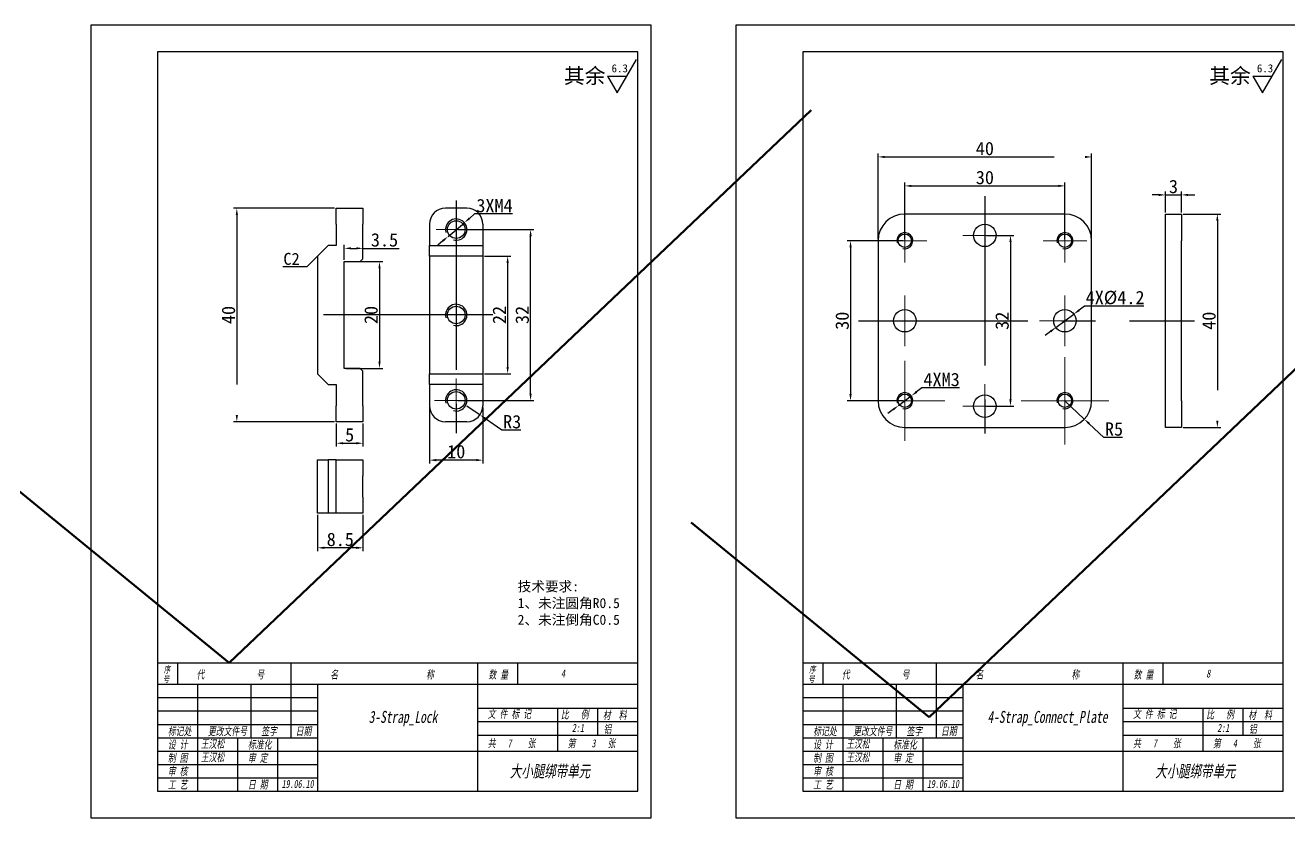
# Model space of a CAD drawing. Header units: millimetres. Extents: x 8840 to 20870, y -7456 to 1741.
# Drawn here: x 11450.4 to 11687.3, y -7023.7 to -6875.2 of the extents above; entities that cross this region are included whole.
import ezdxf

# ---------------------------------------------------------------- set-up
doc = ezdxf.new("R2010")
doc.units = ezdxf.units.MM
doc.linetypes.add('CENTER', pattern=[50.8, 31.75, -6.35, 6.35, -6.35])
doc.layers.get('0').update_dxf_attribs({"lineweight": 25})
for name, color, linetype in [('中心线', 5, 'CENTER'), ('临时线', 6, 'Continuous'), ('尺寸', 4, 'Continuous'), ('尺寸标注', 4, 'Continuous'), ('文字', 7, 'Continuous'), ('细实线', 2, 'Continuous')]:
    doc.layers.add(name, color=color, linetype=linetype)
doc.layers.add('粗实线', color=7, linetype='Continuous', lineweight=25)
doc.styles.get("Standard").update_dxf_attribs({"font": ''})
doc.styles.add('样式 2', font='', dxfattribs={"width": 0.7, "oblique": 10})
doc.styles.get('Standard').set_extended_font_data('SimSun')
doc.styles.get('样式 2').set_extended_font_data('SimSun')
doc.dimstyles.new('ISO-25 2.1', dxfattribs={"dimscale": 0.5, "dimtxt": 5, "dimasz": 2.5, "dimexe": 1.25, "dimexo": 0.625, "dimtad": 1, "dimtoh": 1, "dimdec": 1, "dimdsep": 46, "dimtxsty": 'Standard', "dimcen": 2.5, "dimclrt": 7, "dimadec": 0, "dimazin": 0, "dimtfac": 1, "dimtdec": 1, "dimtmove": 0, "dimatfit": 3, "dimfxl": 1, "dimarcsym": 0})

# ---------------------------------------------------------------- blocks, each defined once
blk = doc.blocks.new('ra')
at = {"layer": '细实线'}
for p, q in [((0, 0), (6, 10.39)), ((-3, 5.2), (0, 0)), ((-3, 5.2), (3, 5.2))]:
    blk.add_line(p, q, dxfattribs=at)
at = {"layer": '文字'}
blk.add_attdef('RA', (-1.78, 6.39), '', height=2.5, dxfattribs=at)
blk = doc.blocks.new('SW_CENTERMARKSYMBOL_0')
at = {"color": 0, "linetype": 'Continuous', "lineweight": 0}
for p, q in [((0, 5), (0, 7.5)), ((0, 0), (0, 5)), ((-5, 0), (-7.5, 0)), ((0, 0), (-5, 0)), ((0, 0), (0, -5)), ((0, 0), (5, 0)), ((5, 0), (7.5, 0)), ((0, -5), (0, -7.5))]:
    blk.add_line(p, q, dxfattribs=at)
blk = doc.blocks.new('SW_CENTERMARKSYMBOL_1')
at = {"color": 0, "linetype": 'Continuous', "lineweight": 0}
for p, q in [((0, 5), (0, 8.2)), ((0, 0), (0, 5)), ((-5, 0), (-8.2, 0)), ((0, 0), (-5, 0)), ((0, 0), (0, -5)), ((0, 0), (5, 0)), ((5, 0), (8.2, 0)), ((0, -5), (0, -8.2))]:
    blk.add_line(p, q, dxfattribs=at)
blk = doc.blocks.new('SW_CENTERMARKSYMBOL_2')
at = {"color": 0, "linetype": 'Continuous', "lineweight": 0}
for p, q in [((0, 2.5), (0, 4.1)), ((0, 0), (0, 2.5)), ((-2.5, 0), (-4.1, 0)), ((0, 0), (-2.5, 0)), ((0, 0), (0, -2.5)), ((0, 0), (2.5, 0)), ((2.5, 0), (4.1, 0)), ((0, -2.5), (0, -4.1))]:
    blk.add_line(p, q, dxfattribs=at)
blk = doc.blocks.new('*D1098')
at = {"layer": 'Defpoints', "color": 0, "linetype": 'CENTER'}
for p in [(11508.69, -6909.51), (11490.05, -6949.51), (11508.69, -6949.51)]:
    blk.add_point(p, dxfattribs=at)
at = {"layer": '尺寸标注', "color": 0, "linetype": 'CENTER', "lineweight": -2}
for p, q in [((11508.38, -6909.51), (11489.42, -6909.51)), ((11490.05, -6910.76), (11490.05, -6948.26)), ((11508.38, -6949.51), (11489.42, -6949.51))]:
    blk.add_line(p, q, dxfattribs=at)
at = {"layer": '尺寸标注', "color": 0, "linetype": 'CENTER'}
for points in [[(11489.84, -6910.76), (11490.26, -6910.76), (11490.05, -6909.51)], [(11489.84, -6948.26), (11490.26, -6948.26), (11490.05, -6949.51)]]:
    blk.add_solid(points, dxfattribs=at)
at = {"layer": '尺寸标注', "color": 7, "linetype": 'CENTER', "insert": (11488.49, -6929.51), "char_height": 2.5, "attachment_point": 5, "rotation": 90}
blk.add_mtext('40', dxfattribs=at)
blk = doc.blocks.new('*D1099')
at = {"layer": 'Defpoints', "color": 0, "linetype": 'CENTER'}
for p in [(11508.69, -6949.51), (11513.69, -6949.51), (11513.69, -6953.54)]:
    blk.add_point(p, dxfattribs=at)
at = {"layer": '尺寸标注', "color": 0, "linetype": 'CENTER', "lineweight": -2}
for p, q in [((11508.69, -6949.82), (11508.69, -6954.17)), ((11513.69, -6949.82), (11513.69, -6954.17)), ((11509.94, -6953.54), (11512.44, -6953.54))]:
    blk.add_line(p, q, dxfattribs=at)
at = {"layer": '尺寸标注', "color": 0, "linetype": 'CENTER'}
for points in [[(11509.94, -6953.33), (11509.94, -6953.75), (11508.69, -6953.54)], [(11512.44, -6953.33), (11512.44, -6953.75), (11513.69, -6953.54)]]:
    blk.add_solid(points, dxfattribs=at)
at = {"layer": '尺寸标注', "color": 7, "linetype": 'CENTER', "insert": (11511.19, -6951.98), "char_height": 2.5, "attachment_point": 5}
blk.add_mtext('5', dxfattribs=at)
blk = doc.blocks.new('*D1100')
at = {"layer": 'Defpoints', "color": 0, "linetype": 'CENTER'}
for p in [(11505.19, -6966.63), (11513.69, -6966.63), (11505.19, -6973.14)]:
    blk.add_point(p, dxfattribs=at)
at = {"layer": '尺寸标注', "color": 0, "linetype": 'CENTER', "lineweight": -2}
for p, q in [((11505.19, -6966.94), (11505.19, -6973.77)), ((11513.69, -6966.94), (11513.69, -6973.77)), ((11512.44, -6973.14), (11506.44, -6973.14))]:
    blk.add_line(p, q, dxfattribs=at)
at = {"layer": '尺寸标注', "color": 0, "linetype": 'CENTER'}
for points in [[(11506.44, -6972.93), (11506.44, -6973.35), (11505.19, -6973.14)], [(11512.44, -6972.93), (11512.44, -6973.35), (11513.69, -6973.14)]]:
    blk.add_solid(points, dxfattribs=at)
at = {"layer": '尺寸标注', "color": 7, "linetype": 'CENTER', "insert": (11509.44, -6971.58), "char_height": 2.5, "attachment_point": 5}
blk.add_mtext('8.5', dxfattribs=at)
blk = doc.blocks.new('*D1101')
at = {"layer": 'Defpoints', "color": 0, "linetype": 'CENTER'}
for p in [(11526.16, -6946.51), (11536.16, -6946.51), (11526.16, -6956.71)]:
    blk.add_point(p, dxfattribs=at)
at = {"layer": '尺寸标注', "color": 0, "linetype": 'CENTER', "lineweight": -2}
for p, q in [((11526.16, -6946.82), (11526.16, -6957.33)), ((11536.16, -6946.82), (11536.16, -6957.33)), ((11534.91, -6956.71), (11527.41, -6956.71))]:
    blk.add_line(p, q, dxfattribs=at)
at = {"layer": '尺寸标注', "color": 0, "linetype": 'CENTER'}
for points in [[(11527.41, -6956.5), (11527.41, -6956.92), (11526.16, -6956.71)], [(11534.91, -6956.5), (11534.91, -6956.92), (11536.16, -6956.71)]]:
    blk.add_solid(points, dxfattribs=at)
at = {"layer": '尺寸标注', "color": 7, "linetype": 'CENTER', "insert": (11531.16, -6955.14), "char_height": 2.5, "attachment_point": 5}
blk.add_mtext('10', dxfattribs=at)
blk = doc.blocks.new('*D1102')
at = {"layer": 'Defpoints', "color": 0, "linetype": 'CENTER'}
for p in [(11531.16, -6913.51), (11545.09, -6913.51), (11531.16, -6945.51)]:
    blk.add_point(p, dxfattribs=at)
at = {"layer": '尺寸标注', "color": 0, "linetype": 'CENTER', "lineweight": -2}
for p, q in [((11531.47, -6913.51), (11545.72, -6913.51)), ((11545.09, -6944.26), (11545.09, -6914.76)), ((11531.47, -6945.51), (11545.72, -6945.51))]:
    blk.add_line(p, q, dxfattribs=at)
at = {"layer": '尺寸标注', "color": 0, "linetype": 'CENTER'}
for points in [[(11544.88, -6914.76), (11545.3, -6914.76), (11545.09, -6913.51)], [(11544.88, -6944.26), (11545.3, -6944.26), (11545.09, -6945.51)]]:
    blk.add_solid(points, dxfattribs=at)
at = {"layer": '尺寸标注', "color": 7, "linetype": 'CENTER', "insert": (11543.53, -6929.51), "char_height": 2.5, "attachment_point": 5, "rotation": 90}
blk.add_mtext('32', dxfattribs=at)
blk = doc.blocks.new('*D1103')
at = {"layer": 'Defpoints', "color": 0, "linetype": 'CENTER'}
for p in [(11533.16, -6946.51), (11535.62, -6948.23)]:
    blk.add_point(p, dxfattribs=at)
at = {"layer": '尺寸标注', "color": 0, "linetype": 'CENTER', "lineweight": -2}
for p, q in [((11533.16, -6946.51), (11535.62, -6948.23)), ((11539.71, -6951.09), (11536.64, -6948.94)), ((11543.25, -6951.09), (11539.71, -6951.09))]:
    blk.add_line(p, q, dxfattribs=at)
at = {"layer": '尺寸标注', "color": 0, "linetype": 'CENTER'}
blk.add_solid([(11536.76, -6948.77), (11536.52, -6949.12), (11535.62, -6948.23)], dxfattribs=at)
at = {"layer": '尺寸标注', "color": 7, "linetype": 'CENTER', "insert": (11541.64, -6949.53), "char_height": 2.5, "attachment_point": 5}
blk.add_mtext('R3', dxfattribs=at)
blk = doc.blocks.new('*D1104')
at = {"layer": 'Defpoints', "color": 0, "linetype": 'CENTER'}
for p in [(11532.68, -6912.21), (11529.63, -6914.8)]:
    blk.add_point(p, dxfattribs=at)
at = {"layer": '尺寸标注', "color": 0, "linetype": 'CENTER', "lineweight": -2}
for p, q in [((11534.61, -6910.58), (11533.64, -6911.41)), ((11541.71, -6910.58), (11534.61, -6910.58)), ((11529.63, -6914.8), (11532.68, -6912.21)), ((11528.68, -6915.61), (11527.73, -6916.42))]:
    blk.add_line(p, q, dxfattribs=at)
at = {"layer": '尺寸标注', "color": 0, "linetype": 'CENTER'}
for points in [[(11533.5, -6911.25), (11533.77, -6911.56), (11532.68, -6912.21)], [(11528.54, -6915.45), (11528.81, -6915.77), (11529.63, -6914.8)]]:
    blk.add_solid(points, dxfattribs=at)
at = {"layer": '尺寸标注', "color": 7, "linetype": 'CENTER', "insert": (11538.33, -6909.02), "char_height": 2.5, "attachment_point": 5}
blk.add_mtext('3XM4', dxfattribs=at)
blk = doc.blocks.new('*D1105')
at = {"layer": 'Defpoints', "color": 0, "linetype": 'CENTER'}
for p in [(11513.69, -6917.02), (11510.19, -6919.51), (11513.69, -6919.01)]:
    blk.add_point(p, dxfattribs=at)
at = {"layer": '尺寸标注', "color": 0, "linetype": 'CENTER', "lineweight": -2}
for p, q in [((11510.19, -6919.2), (11510.19, -6916.39)), ((11511.44, -6917.02), (11512.44, -6917.02)), ((11513.69, -6918.7), (11513.69, -6916.39)), ((11513.69, -6917.02), (11520.48, -6917.02))]:
    blk.add_line(p, q, dxfattribs=at)
at = {"layer": '尺寸标注', "color": 0, "linetype": 'CENTER'}
for points in [[(11511.44, -6916.81), (11511.44, -6917.22), (11510.19, -6917.02)], [(11512.44, -6916.81), (11512.44, -6917.22), (11513.69, -6917.02)]]:
    blk.add_solid(points, dxfattribs=at)
at = {"layer": '尺寸标注', "color": 7, "linetype": 'CENTER', "insert": (11517.72, -6915.45), "char_height": 2.5, "attachment_point": 5}
blk.add_mtext('3.5', dxfattribs=at)
blk = doc.blocks.new('*D1106')
at = {"layer": 'Defpoints', "color": 0, "linetype": 'CENTER'}
for p in [(11510.19, -6919.51), (11510.19, -6939.51), (11516.78, -6939.51)]:
    blk.add_point(p, dxfattribs=at)
at = {"layer": '尺寸标注', "color": 0, "linetype": 'CENTER', "lineweight": -2}
for p, q in [((11510.5, -6919.51), (11517.4, -6919.51)), ((11516.78, -6920.76), (11516.78, -6938.26)), ((11510.5, -6939.51), (11517.4, -6939.51))]:
    blk.add_line(p, q, dxfattribs=at)
at = {"layer": '尺寸标注', "color": 0, "linetype": 'CENTER'}
for points in [[(11516.57, -6920.76), (11516.99, -6920.76), (11516.78, -6919.51)], [(11516.57, -6938.26), (11516.99, -6938.26), (11516.78, -6939.51)]]:
    blk.add_solid(points, dxfattribs=at)
at = {"layer": '尺寸标注', "color": 7, "linetype": 'CENTER', "insert": (11515.21, -6929.51), "char_height": 2.5, "attachment_point": 5, "rotation": 90}
blk.add_mtext('20', dxfattribs=at)
blk = doc.blocks.new('*D1107')
at = {"layer": 'Defpoints', "color": 0, "linetype": 'CENTER'}
for p in [(11536.16, -6918.51), (11536.16, -6940.51), (11540.79, -6940.51)]:
    blk.add_point(p, dxfattribs=at)
at = {"layer": '尺寸标注', "color": 0, "linetype": 'CENTER', "lineweight": -2}
for p, q in [((11536.47, -6918.51), (11541.41, -6918.51)), ((11540.79, -6919.76), (11540.79, -6939.26)), ((11536.47, -6940.51), (11541.41, -6940.51))]:
    blk.add_line(p, q, dxfattribs=at)
at = {"layer": '尺寸标注', "color": 0, "linetype": 'CENTER'}
for points in [[(11540.58, -6919.76), (11541, -6919.76), (11540.79, -6918.51)], [(11540.58, -6939.26), (11541, -6939.26), (11540.79, -6940.51)]]:
    blk.add_solid(points, dxfattribs=at)
at = {"layer": '尺寸标注', "color": 7, "linetype": 'CENTER', "insert": (11539.23, -6929.51), "char_height": 2.5, "attachment_point": 5, "rotation": 90}
blk.add_mtext('22', dxfattribs=at)
blk = doc.blocks.new('SW_CENTERMARKSYMBOL_3')
at = {"color": 0, "linetype": 'Continuous', "lineweight": 0}
for p, q in [((0, 2.5), (0, 4.1)), ((0, 0), (0, 2.5)), ((-2.5, 0), (-4.1, 0)), ((0, 0), (-2.5, 0)), ((0, 0), (0, -2.5)), ((0, 0), (2.5, 0)), ((2.5, 0), (4.1, 0)), ((0, -2.5), (0, -4.1))]:
    blk.add_line(p, q, dxfattribs=at)
blk = doc.blocks.new('SW_CENTERMARKSYMBOL_4')
at = {"color": 0, "linetype": 'Continuous', "lineweight": 0}
for p, q in [((0, 2.5), (0, 4.1)), ((0, 0), (0, 2.5)), ((-2.5, 0), (-4.1, 0)), ((0, 0), (-2.5, 0)), ((0, 0), (0, -2.5)), ((0, 0), (2.5, 0)), ((2.5, 0), (4.1, 0)), ((0, -2.5), (0, -4.1))]:
    blk.add_line(p, q, dxfattribs=at)
blk = doc.blocks.new('SW_CENTERMARKSYMBOL_5')
at = {"color": 0, "linetype": 'Continuous', "lineweight": 0}
for p, q in [((0, 2.5), (0, 4.1)), ((0, 0), (0, 2.5)), ((-2.5, 0), (-4.1, 0)), ((0, 0), (-2.5, 0)), ((0, 0), (0, -2.5)), ((0, 0), (2.5, 0)), ((2.5, 0), (4.1, 0)), ((0, -2.5), (0, -4.1))]:
    blk.add_line(p, q, dxfattribs=at)
blk = doc.blocks.new('SW_CENTERMARKSYMBOL_6')
at = {"color": 0, "linetype": 'Continuous', "lineweight": 0}
for p, q in [((0, 2.5), (0, 4.75)), ((0, 0), (0, 2.5)), ((-2.5, 0), (-4.75, 0)), ((0, 0), (-2.5, 0)), ((0, 0), (0, -2.5)), ((0, 0), (2.5, 0)), ((2.5, 0), (4.75, 0)), ((0, -2.5), (0, -4.75))]:
    blk.add_line(p, q, dxfattribs=at)
blk = doc.blocks.new('SW_CENTERMARKSYMBOL_7')
at = {"color": 0, "linetype": 'Continuous', "lineweight": 0}
for p, q in [((0, 2.5), (0, 4.75)), ((0, 0), (0, 2.5)), ((-2.5, 0), (-4.75, 0)), ((0, 0), (-2.5, 0)), ((0, 0), (0, -2.5)), ((0, 0), (2.5, 0)), ((2.5, 0), (4.75, 0)), ((0, -2.5), (0, -4.75))]:
    blk.add_line(p, q, dxfattribs=at)
blk = doc.blocks.new('*D1108')
at = {"layer": 'Defpoints', "color": 0, "linetype": 'CENTER'}
for p in [(11650.21, -6899.89), (11610.21, -6915.59), (11650.21, -6915.59)]:
    blk.add_point(p, dxfattribs=at)
at = {"layer": '尺寸标注', "color": 0, "linetype": 'CENTER', "lineweight": -2}
for p, q in [((11610.21, -6915.28), (11610.21, -6899.27)), ((11611.46, -6899.89), (11648.96, -6899.89)), ((11650.21, -6915.28), (11650.21, -6899.27))]:
    blk.add_line(p, q, dxfattribs=at)
at = {"layer": '尺寸标注', "color": 0, "linetype": 'CENTER'}
for points in [[(11611.46, -6899.68), (11611.46, -6900.1), (11610.21, -6899.89)], [(11648.96, -6899.68), (11648.96, -6900.1), (11650.21, -6899.89)]]:
    blk.add_solid(points, dxfattribs=at)
at = {"layer": '尺寸标注', "color": 7, "linetype": 'CENTER', "insert": (11630.21, -6898.33), "char_height": 2.5, "attachment_point": 5}
blk.add_mtext('40', dxfattribs=at)
blk = doc.blocks.new('*D1109')
at = {"layer": 'Defpoints', "color": 0, "linetype": 'CENTER'}
for p in [(11667.05, -6907.01), (11664.05, -6910.59), (11667.05, -6910.59)]:
    blk.add_point(p, dxfattribs=at)
at = {"layer": '尺寸标注', "color": 0, "linetype": 'CENTER', "lineweight": -2}
for p, q in [((11662.8, -6907.01), (11661.55, -6907.01)), ((11664.05, -6910.28), (11664.05, -6906.38)), ((11664.05, -6907.01), (11667.05, -6907.01)), ((11667.05, -6910.28), (11667.05, -6906.38)), ((11668.3, -6907.01), (11669.55, -6907.01))]:
    blk.add_line(p, q, dxfattribs=at)
at = {"layer": '尺寸标注', "color": 0, "linetype": 'CENTER'}
for points in [[(11662.8, -6906.8), (11662.8, -6907.22), (11664.05, -6907.01)], [(11668.3, -6906.8), (11668.3, -6907.22), (11667.05, -6907.01)]]:
    blk.add_solid(points, dxfattribs=at)
at = {"layer": '尺寸标注', "color": 7, "linetype": 'CENTER', "insert": (11665.55, -6905.45), "char_height": 2.5, "attachment_point": 5}
blk.add_mtext('3', dxfattribs=at)
blk = doc.blocks.new('*D1110')
at = {"layer": 'Defpoints', "color": 0, "linetype": 'CENTER'}
for p in [(11667.05, -6910.59), (11667.05, -6950.59), (11673.77, -6950.59)]:
    blk.add_point(p, dxfattribs=at)
at = {"layer": '尺寸标注', "color": 0, "linetype": 'CENTER', "lineweight": -2}
for p, q in [((11667.36, -6910.59), (11674.4, -6910.59)), ((11673.77, -6911.84), (11673.77, -6949.34)), ((11667.36, -6950.59), (11674.4, -6950.59))]:
    blk.add_line(p, q, dxfattribs=at)
at = {"layer": '尺寸标注', "color": 0, "linetype": 'CENTER'}
for points in [[(11673.56, -6911.84), (11673.98, -6911.84), (11673.77, -6910.59)], [(11673.56, -6949.34), (11673.98, -6949.34), (11673.77, -6950.59)]]:
    blk.add_solid(points, dxfattribs=at)
at = {"layer": '尺寸标注', "color": 7, "linetype": 'CENTER', "insert": (11672.21, -6930.59), "char_height": 2.5, "attachment_point": 5, "rotation": 90}
blk.add_mtext('40', dxfattribs=at)
blk = doc.blocks.new('*D1111')
at = {"layer": 'Defpoints', "color": 0, "linetype": 'CENTER'}
for p in [(11630.21, -6914.59), (11630.21, -6946.59), (11635.01, -6946.59)]:
    blk.add_point(p, dxfattribs=at)
at = {"layer": '尺寸标注', "color": 0, "linetype": 'CENTER', "lineweight": -2}
for p, q in [((11630.52, -6914.59), (11635.64, -6914.59)), ((11635.01, -6915.84), (11635.01, -6945.34)), ((11630.52, -6946.59), (11635.64, -6946.59))]:
    blk.add_line(p, q, dxfattribs=at)
at = {"layer": '尺寸标注', "color": 0, "linetype": 'CENTER'}
for points in [[(11634.8, -6915.84), (11635.22, -6915.84), (11635.01, -6914.59)], [(11634.8, -6945.34), (11635.22, -6945.34), (11635.01, -6946.59)]]:
    blk.add_solid(points, dxfattribs=at)
at = {"layer": '尺寸标注', "color": 7, "linetype": 'CENTER', "insert": (11633.45, -6930.59), "char_height": 2.5, "attachment_point": 5, "rotation": 90}
blk.add_mtext('32', dxfattribs=at)
blk = doc.blocks.new('*D1112')
at = {"layer": 'Defpoints', "color": 0, "linetype": 'CENTER'}
for p in [(11615.21, -6915.59), (11605.04, -6945.59), (11615.21, -6945.59)]:
    blk.add_point(p, dxfattribs=at)
at = {"layer": '尺寸标注', "color": 0, "linetype": 'CENTER', "lineweight": -2}
for p, q in [((11614.9, -6915.59), (11604.42, -6915.59)), ((11605.04, -6916.84), (11605.04, -6944.34)), ((11614.9, -6945.59), (11604.42, -6945.59))]:
    blk.add_line(p, q, dxfattribs=at)
at = {"layer": '尺寸标注', "color": 0, "linetype": 'CENTER'}
for points in [[(11604.83, -6916.84), (11605.25, -6916.84), (11605.04, -6915.59)], [(11604.83, -6944.34), (11605.25, -6944.34), (11605.04, -6945.59)]]:
    blk.add_solid(points, dxfattribs=at)
at = {"layer": '尺寸标注', "color": 7, "linetype": 'CENTER', "insert": (11603.48, -6930.59), "char_height": 2.5, "attachment_point": 5, "rotation": 90}
blk.add_mtext('30', dxfattribs=at)
blk = doc.blocks.new('*D1113')
at = {"layer": 'Defpoints', "color": 0, "linetype": 'CENTER'}
for p in [(11645.21, -6945.59), (11648.84, -6949.02)]:
    blk.add_point(p, dxfattribs=at)
at = {"layer": '尺寸标注', "color": 0, "linetype": 'CENTER', "lineweight": -2}
for p, q in [((11645.21, -6945.59), (11648.84, -6949.02)), ((11652.48, -6952.46), (11649.75, -6949.88)), ((11656.01, -6952.46), (11652.48, -6952.46))]:
    blk.add_line(p, q, dxfattribs=at)
at = {"layer": '尺寸标注', "color": 0, "linetype": 'CENTER'}
blk.add_solid([(11649.89, -6949.73), (11649.61, -6950.03), (11648.84, -6949.02)], dxfattribs=at)
at = {"layer": '尺寸标注', "color": 7, "linetype": 'CENTER', "insert": (11654.4, -6950.9), "char_height": 2.5, "attachment_point": 5}
blk.add_mtext('R5', dxfattribs=at)
blk = doc.blocks.new('*D1114')
at = {"layer": 'Defpoints', "color": 0, "linetype": 'CENTER'}
for p in [(11616.41, -6944.69), (11614.01, -6946.49)]:
    blk.add_point(p, dxfattribs=at)
at = {"layer": '尺寸标注', "color": 0, "linetype": 'CENTER', "lineweight": -2}
for p, q in [((11618.41, -6943.19), (11617.41, -6943.94)), ((11625.48, -6943.19), (11618.41, -6943.19)), ((11614.01, -6946.49), (11616.41, -6944.69)), ((11613.01, -6947.24), (11612.01, -6947.99))]:
    blk.add_line(p, q, dxfattribs=at)
at = {"layer": '尺寸标注', "color": 0, "linetype": 'CENTER'}
for points in [[(11617.28, -6943.77), (11617.53, -6944.1), (11616.41, -6944.69)], [(11612.89, -6947.08), (11613.14, -6947.41), (11614.01, -6946.49)]]:
    blk.add_solid(points, dxfattribs=at)
at = {"layer": '尺寸标注', "color": 7, "linetype": 'CENTER', "insert": (11622.1, -6941.62), "char_height": 2.5, "attachment_point": 5}
blk.add_mtext('4XM3', dxfattribs=at)
blk = doc.blocks.new('*D1115')
at = {"layer": 'Defpoints', "color": 0, "linetype": 'CENTER'}
for p in [(11646.89, -6929.34), (11643.52, -6931.84)]:
    blk.add_point(p, dxfattribs=at)
at = {"layer": '尺寸标注', "color": 0, "linetype": 'CENTER', "lineweight": -2}
for p, q in [((11643.52, -6931.84), (11646.89, -6929.34)), ((11648.9, -6927.85), (11647.9, -6928.59)), ((11660.01, -6927.85), (11648.9, -6927.85)), ((11642.52, -6932.59), (11641.51, -6933.33))]:
    blk.add_line(p, q, dxfattribs=at)
at = {"layer": '尺寸标注', "color": 0, "linetype": 'CENTER'}
for points in [[(11647.77, -6928.43), (11648.02, -6928.76), (11646.89, -6929.34)], [(11642.39, -6932.42), (11642.64, -6932.75), (11643.52, -6931.84)]]:
    blk.add_solid(points, dxfattribs=at)
at = {"layer": '尺寸标注', "color": 7, "linetype": 'CENTER', "insert": (11654.61, -6926.29), "char_height": 2.5, "attachment_point": 5}
blk.add_mtext('4X%%c4.2', dxfattribs=at)
blk = doc.blocks.new('*D1116')
at = {"layer": 'Defpoints', "color": 0, "linetype": 'CENTER'}
for p in [(11645.21, -6905.32), (11615.21, -6915.59), (11645.21, -6915.59)]:
    blk.add_point(p, dxfattribs=at)
at = {"layer": '尺寸标注', "color": 0, "linetype": 'CENTER', "lineweight": -2}
for p, q in [((11615.21, -6915.28), (11615.21, -6904.7)), ((11616.46, -6905.32), (11643.96, -6905.32)), ((11645.21, -6915.28), (11645.21, -6904.7))]:
    blk.add_line(p, q, dxfattribs=at)
at = {"layer": '尺寸标注', "color": 0, "linetype": 'CENTER'}
for points in [[(11616.46, -6905.11), (11616.46, -6905.53), (11615.21, -6905.32)], [(11643.96, -6905.11), (11643.96, -6905.53), (11645.21, -6905.32)]]:
    blk.add_solid(points, dxfattribs=at)
at = {"layer": '尺寸标注', "color": 7, "linetype": 'CENTER', "insert": (11630.21, -6903.76), "char_height": 2.5, "attachment_point": 5}
blk.add_mtext('30', dxfattribs=at)
blk = doc.blocks.new('CHECK_DWG')
at = {"layer": '粗实线', "color": 1, "linetype": 'ByBlock', "lineweight": 50}
blk.add_line((0, 0), (109.02, 103.6), dxfattribs=at)
at = {"layer": '粗实线', "color": 1, "linetype": 'ByBlock', "lineweight": 50, "ltscale": 2}
blk.add_line((-44.59, 36.45), (0, 0), dxfattribs=at)

msp = doc.modelspace()

# ---------------------------------------------------------------- linework, layer by layer
for p, q in [((11565.165, -6880.221), (11475.165, -6880.221)), ((11475.165, -6880.221), (11475.165, -7018.721)), ((11565.165, -7018.721), (11565.165, -6880.221)), ((11686.077, -6880.221), (11596.077, -6880.221)), ((11596.077, -6880.221), (11596.077, -7018.721)), ((11686.077, -7018.721), (11686.077, -6880.221)), ((11475.165, -6994.721), (11565.165, -6994.721)), ((11478.915, -6994.721), (11478.915, -6998.721)), ((11500.165, -6994.721), (11500.165, -6998.721)), ((11535.165, -6994.721), (11535.165, -7018.721)), ((11542.665, -6994.721), (11542.665, -6998.721)), ((11596.077, -6994.721), (11686.077, -6994.721)), ((11599.827, -6994.721), (11599.827, -6998.721)), ((11621.077, -6994.721), (11621.077, -6998.721)), ((11656.077, -6994.721), (11656.077, -7018.721)), ((11663.577, -6994.721), (11663.577, -6998.721)), ((11475.165, -6998.721), (11565.165, -6998.721)), ((11505.165, -6998.721), (11505.165, -7018.721)), ((11596.077, -6998.721), (11686.077, -6998.721)), ((11626.077, -6998.721), (11626.077, -7018.721)), ((11535.165, -7003.221), (11565.165, -7003.221)), ((11656.077, -7003.221), (11686.077, -7003.221)), ((11475.165, -7006.221), (11505.165, -7006.221)), ((11596.077, -7006.221), (11626.077, -7006.221)), ((11505.165, -7011.221), (11565.165, -7011.221)), ((11626.077, -7011.221), (11686.077, -7011.221)), ((11475.165, -7018.721), (11565.165, -7018.721)), ((11596.077, -7018.721), (11686.077, -7018.721))]:
    msp.add_line(p, q)
for points in [[(11462.665, -7023.721), (11567.665, -7023.721), (11567.665, -6875.221), (11462.665, -6875.221)], [(11583.577, -7023.721), (11688.577, -7023.721), (11688.577, -6875.221), (11583.577, -6875.221)]]:
    msp.add_lwpolyline(points, close=True)
at = {"layer": '中心线'}
for p, q in [((11531.158, -6908.053), (11531.158, -6951.671)), ((11630.208, -6907.247), (11630.208, -6953.958)), ((11606.519, -6930.59), (11669.488, -6930.59))]:
    msp.add_line(p, q, dxfattribs=at)
at = {"layer": '中心线', "linetype": 'CENTER'}
msp.add_line((11538.028, -6929.508), (11502.592, -6929.508), dxfattribs=at)
at = {"layer": '临时线'}
for p, q in [((11482.665, -6998.721), (11482.665, -7018.721)), ((11492.665, -6998.721), (11492.665, -7008.721)), ((11500.165, -6998.721), (11500.165, -7008.721)), ((11603.577, -6998.721), (11603.577, -7018.721)), ((11613.577, -6998.721), (11613.577, -7008.721)), ((11621.077, -6998.721), (11621.077, -7008.721)), ((11475.165, -7001.221), (11505.165, -7001.221)), ((11596.077, -7001.221), (11626.077, -7001.221)), ((11475.165, -7003.721), (11505.165, -7003.721)), ((11550.146, -7003.221), (11550.146, -7011.221)), ((11557.646, -7003.221), (11557.646, -7008.221)), ((11596.077, -7003.721), (11626.077, -7003.721)), ((11671.058, -7003.221), (11671.058, -7011.221)), ((11678.558, -7003.221), (11678.558, -7008.221)), ((11535.165, -7005.721), (11565.165, -7005.721)), ((11656.077, -7005.721), (11686.077, -7005.721)), ((11475.165, -7008.721), (11505.165, -7008.721)), ((11490.165, -7008.721), (11490.165, -7018.721)), ((11497.665, -7008.721), (11497.665, -7018.721)), ((11535.165, -7008.221), (11565.165, -7008.221)), ((11596.077, -7008.721), (11626.077, -7008.721)), ((11611.077, -7008.721), (11611.077, -7018.721)), ((11618.577, -7008.721), (11618.577, -7018.721)), ((11656.077, -7008.221), (11686.077, -7008.221)), ((11475.165, -7011.221), (11505.165, -7011.221)), ((11596.077, -7011.221), (11626.077, -7011.221)), ((11475.165, -7013.721), (11505.165, -7013.721)), ((11596.077, -7013.721), (11626.077, -7013.721)), ((11475.165, -7016.221), (11505.165, -7016.221)), ((11596.077, -7016.221), (11626.077, -7016.221))]:
    msp.add_line(p, q, dxfattribs=at)
at = {"layer": '尺寸标注'}
for q in [(11505.189, -6918.508), (11498.65, -6920.472)]:
    msp.add_line((11503.138, -6920.467), q, dxfattribs=at)
at = {"layer": '粗实线'}
for p, q in [((11508.689, -6909.508), (11513.689, -6909.508)), ((11508.689, -6912.508), (11508.689, -6909.508)), ((11513.689, -6909.508), (11513.689, -6912.508)), ((11533.158, -6909.508), (11529.158, -6909.508)), ((11645.208, -6910.59), (11615.208, -6910.59)), ((11664.049, -6910.59), (11667.049, -6910.59)), ((11664.049, -6915.59), (11664.049, -6910.59)), ((11667.049, -6910.59), (11667.049, -6915.59)), ((11508.689, -6912.508), (11508.689, -6916.508)), ((11513.689, -6919.008), (11513.689, -6912.508)), ((11526.158, -6912.508), (11526.158, -6916.508)), ((11536.158, -6912.508), (11536.158, -6916.508)), ((11507.189, -6916.508), (11505.189, -6918.508)), ((11508.689, -6916.508), (11507.189, -6916.508)), ((11526.158, -6918.508), (11526.158, -6916.508)), ((11526.158, -6916.508), (11536.158, -6916.508)), ((11536.158, -6916.508), (11536.158, -6918.508)), ((11610.208, -6915.59), (11610.208, -6945.59)), ((11650.208, -6945.59), (11650.208, -6915.59)), ((11664.049, -6945.59), (11664.049, -6915.59)), ((11667.049, -6945.59), (11667.049, -6915.59)), ((11505.189, -6918.508), (11505.189, -6940.508)), ((11510.189, -6919.508), (11513.189, -6919.508)), ((11510.189, -6939.508), (11510.189, -6919.508)), ((11513.189, -6919.508), (11513.689, -6919.008)), ((11536.158, -6918.508), (11526.158, -6918.508)), ((11526.158, -6918.508), (11526.158, -6940.508)), ((11536.158, -6918.508), (11536.158, -6940.508)), ((11505.189, -6940.508), (11507.189, -6942.508)), ((11513.189, -6939.508), (11510.189, -6939.508)), ((11513.689, -6940.008), (11513.189, -6939.508)), ((11513.689, -6946.508), (11513.689, -6940.008)), ((11526.158, -6940.508), (11536.158, -6940.508)), ((11526.158, -6942.508), (11526.158, -6940.508)), ((11536.158, -6940.508), (11536.158, -6942.508)), ((11507.189, -6942.508), (11508.689, -6942.508)), ((11508.689, -6942.508), (11508.689, -6946.508)), ((11536.158, -6942.508), (11526.158, -6942.508)), ((11526.158, -6942.508), (11526.158, -6946.508)), ((11536.158, -6942.508), (11536.158, -6946.508)), ((11664.049, -6950.59), (11664.049, -6945.59)), ((11667.049, -6945.59), (11667.049, -6950.59)), ((11508.689, -6949.508), (11508.689, -6946.508)), ((11513.689, -6946.508), (11513.689, -6949.508)), ((11513.689, -6949.508), (11508.689, -6949.508)), ((11533.158, -6949.508), (11529.158, -6949.508)), ((11615.208, -6950.59), (11645.208, -6950.59)), ((11667.049, -6950.59), (11664.049, -6950.59)), ((11505.189, -6966.627), (11505.189, -6956.627)), ((11505.189, -6956.627), (11507.189, -6956.627)), ((11507.189, -6956.627), (11507.189, -6966.627)), ((11508.689, -6956.627), (11507.189, -6956.627)), ((11508.689, -6956.627), (11513.689, -6956.627)), ((11508.689, -6959.627), (11508.689, -6956.627)), ((11513.689, -6956.627), (11513.689, -6959.627)), ((11508.689, -6963.627), (11508.689, -6959.627)), ((11513.689, -6963.627), (11513.689, -6959.627)), ((11508.689, -6966.627), (11508.689, -6963.627)), ((11513.689, -6963.627), (11513.689, -6966.627)), ((11507.189, -6966.627), (11505.189, -6966.627)), ((11508.689, -6966.627), (11507.189, -6966.627)), ((11513.689, -6966.627), (11508.689, -6966.627))]:
    msp.add_line(p, q, dxfattribs=at)
for centre, radius in [((11531.158, -6913.508), 1.65), ((11630.208, -6914.59), 2.1), ((11615.208, -6915.59), 1.25), ((11645.208, -6915.59), 1.25), ((11531.158, -6929.508), 1.65), ((11615.208, -6930.59), 2.1), ((11645.208, -6930.59), 2.1), ((11531.158, -6945.508), 1.65), ((11615.208, -6945.59), 1.25), ((11630.208, -6946.59), 2.1), ((11645.208, -6945.59), 1.25)]:
    msp.add_circle(centre, radius, dxfattribs=at)
for centre, radius, start, end in [((11529.158, -6912.508), 3, 90, 180), ((11533.158, -6912.508), 3, 0, 90), ((11615.208, -6915.59), 5, 90, 180), ((11645.208, -6915.59), 5, 0, 90), ((11615.208, -6945.59), 5, 180, 270), ((11645.208, -6945.59), 5, 270, 0), ((11529.158, -6946.508), 3, 180, 270), ((11533.158, -6946.508), 3, 270, 0)]:
    msp.add_arc(centre, radius, start, end, dxfattribs=at)
for p in [(11531.158, -6913.508), (11630.208, -6914.59), (11531.158, -6929.508), (11615.208, -6930.59), (11630.208, -6930.59), (11645.208, -6930.59), (11630.208, -6946.59)]:
    msp.add_point(p, dxfattribs=at)
at = {"layer": '细实线'}
for centre, radius in [((11531.158, -6913.508), 2), ((11615.208, -6915.59), 1.5), ((11645.208, -6915.59), 1.5), ((11531.158, -6929.508), 2), ((11531.158, -6945.508), 2), ((11615.208, -6945.59), 1.5), ((11645.208, -6945.59), 1.5)]:
    msp.add_arc(centre, radius, 255, 195, dxfattribs=at)

# ---------------------------------------------------------------- block references
at = {"layer": '中心线', "xscale": 0.5, "yscale": 0.5, "zscale": 0.5}
for name, p in [('SW_CENTERMARKSYMBOL_0', (11531.158, -6913.508)), ('SW_CENTERMARKSYMBOL_2', (11531.158, -6929.508)), ('SW_CENTERMARKSYMBOL_1', (11531.158, -6945.508))]:
    msp.add_blockref(name, p, dxfattribs=at)
at = {"layer": '中心线'}
for name, p in [('SW_CENTERMARKSYMBOL_5', (11630.208, -6914.59)), ('SW_CENTERMARKSYMBOL_3', (11615.208, -6915.59)), ('SW_CENTERMARKSYMBOL_2', (11645.208, -6915.59)), ('SW_CENTERMARKSYMBOL_7', (11615.208, -6930.59)), ('SW_CENTERMARKSYMBOL_6', (11645.208, -6930.59)), ('SW_CENTERMARKSYMBOL_0', (11615.208, -6945.59)), ('SW_CENTERMARKSYMBOL_1', (11645.208, -6945.59)), ('SW_CENTERMARKSYMBOL_4', (11630.208, -6946.59))]:
    msp.add_blockref(name, p, dxfattribs=at)
at = {"layer": '尺寸', "xscale": 0.5999999999985448, "yscale": 0.599999999999909, "zscale": 0.6}
for p in [(11561.331, -6887.867), (11682.243, -6887.867)]:
    msp.add_blockref('ra', p, dxfattribs=at).add_auto_attribs({'RA': '6.3'})
at = {"layer": '尺寸标注', "lineweight": 100}
for p in [(11488.623, -6994.721), (11619.751, -7004.847)]:
    msp.add_blockref('CHECK_DWG', p, dxfattribs=at)

# ---------------------------------------------------------------- texts
at = {"style": '样式 2', "oblique": 10, "width": 0.7}
for s, height, p in [('序', 1.25, (11476.369, -6996.57)), ('代             号', 1.5, (11482.499, -6997.656)), ('名                      称', 1.5, (11507.564, -6997.656)), ('数 量', 1.5, (11537.193, -6997.656)), ('4', 1.5, (11550.8, -6997.442)), ('序', 1.25, (11597.281, -6996.57)), ('代             号', 1.5, (11603.41, -6997.656)), ('名                      称', 1.5, (11628.476, -6997.656)), ('数 量', 1.5, (11658.104, -6997.656)), ('8', 1.5, (11671.712, -6997.442)), ('号', 1.25, (11476.196, -6998.347)), ('号', 1.25, (11597.108, -6998.347)), ('3-Strap_Lock', 2.25, (11514.766, -7005.953)), ('文 件 标 记', 1.5, (11537.069, -7005.035)), ('比   例', 1.5, (11550.781, -7005.145)), ('材  料', 1.5, (11558.649, -7005.224)), ('4-Strap_Connect_Plate', 2.25, (11630.696, -7005.953)), ('文 件 标 记', 1.5, (11657.98, -7005.035)), ('比   例', 1.5, (11671.692, -7005.145)), ('材  料', 1.5, (11679.561, -7005.224)), ('标记处', 1.5, (11477.134, -7008.274)), ('更改文件号', 1.5, (11484.634, -7008.274)), ('签字', 1.5, (11494.634, -7008.274)), ('日期', 1.5, (11501.078, -7008.274)), ('2:1', 1.5, (11552.835, -7007.645)), ('铝', 1.5, (11558.788, -7007.866)), ('标记处', 1.5, (11598.045, -7008.274)), ('更改文件号', 1.5, (11605.545, -7008.274)), ('签字', 1.5, (11615.545, -7008.274)), ('日期', 1.5, (11621.99, -7008.274)), ('2:1', 1.5, (11673.746, -7007.645)), ('铝', 1.5, (11679.699, -7007.866)), ('设 计', 1.5, (11477.134, -7010.774)), ('王汉松', 1.5, (11483.3, -7010.645)), ('标准化', 1.5, (11492.134, -7010.774)), ('共   7    张', 1.5, (11537.069, -7010.535)), ('第    3   张', 1.5, (11552.05, -7010.535)), ('设 计', 1.5, (11598.045, -7010.774)), ('王汉松', 1.5, (11604.212, -7010.645)), ('标准化', 1.5, (11613.045, -7010.774)), ('共   7    张', 1.5, (11657.98, -7010.535)), ('第   4    张', 1.5, (11672.961, -7010.535)), ('制 图', 1.5, (11477.134, -7013.274)), ('王汉松', 1.5, (11483.3, -7013.145)), ('审 定', 1.5, (11492.134, -7013.274)), ('制 图', 1.5, (11598.045, -7013.274)), ('王汉松', 1.5, (11604.212, -7013.145)), ('审 定', 1.5, (11613.045, -7013.274)), ('审 核', 1.5, (11477.134, -7015.774)), ('大小腿绑带单元', 2.25, (11541.23, -7016.126)), ('审 核', 1.5, (11598.045, -7015.774)), ('大小腿绑带单元', 2.25, (11662.141, -7016.126)), ('工 艺', 1.5, (11477.134, -7018.274)), ('日 期', 1.5, (11492.134, -7018.274)), ('19.06.10', 1.5, (11498.438, -7018.143)), ('工 艺', 1.5, (11598.045, -7018.274)), ('日 期', 1.5, (11613.045, -7018.274)), ('19.06.10', 1.5, (11619.349, -7018.143))]:
    msp.add_text(s, height=height, dxfattribs=at).set_placement(p)
at = {"layer": '尺寸标注', "insert": (11498.773, -6917.866), "char_height": 2.25, "attachment_point": 1}
msp.add_mtext_dynamic_manual_height_columns('{\\C7;C2}', width=14.2971, gutter_width=18.824, heights=[0], dxfattribs=at)
at = {"layer": '文字'}
for p in [(11551.339, -6886.109), (11672.25, -6886.109)]:
    msp.add_text('其余', height=2.85, dxfattribs=at).set_placement(p)
at = {"layer": '文字', "ltscale": 0.1, "insert": (11542.662, -6979.437), "char_height": 1.875, "width": 27.06984, "attachment_point": 1}
msp.add_mtext('{\\fSimSun|b0|i0|c134|p2;技术要求:\\P1、未注圆角R0.5\\P2、未注倒角C0.5}', dxfattribs=at)

# ---------------------------------------------------------------- dimensions: what is measured, and where the dimension line sits
at = {"layer": '尺寸标注', "linetype": 'CENTER'}
for base, p1, p2, picture, middle in [((11650.208, -6899.893), (11610.208, -6915.59), (11650.208, -6915.59), '*D1108', (11630.208, -6899.893)), ((11513.689, -6917.016), (11510.189, -6919.508), (11513.689, -6919.008), '*D1105', (11517.717, -6917.016))]:
    dim = msp.add_linear_dim(base=base, p1=p1, p2=p2, dimstyle='ISO-25 2.1', dxfattribs=at)
    dim.commit()
    dim.dimension.update_dxf_attribs({"geometry": picture, "text_midpoint": middle, "dimtype": 160})
for base, p1, p2, picture, middle in [((11645.208, -6905.32), (11615.208, -6915.59), (11645.208, -6915.59), '*D1116', (11630.208, -6903.758)), ((11667.049, -6907.009), (11664.049, -6910.59), (11667.049, -6910.59), '*D1109', (11665.549, -6905.447)), ((11526.158, -6956.707), (11536.158, -6946.508), (11526.158, -6946.508), '*D1101', (11531.158, -6955.145)), ((11513.689, -6953.542), (11508.689, -6949.508), (11513.689, -6949.508), '*D1099', (11511.189, -6951.98)), ((11505.189, -6973.141), (11513.689, -6966.627), (11505.189, -6966.627), '*D1100', (11509.439, -6971.579))]:
    dim = msp.add_linear_dim(base=base, p1=p1, p2=p2, dimstyle='ISO-25 2.1', dxfattribs=at)
    dim.commit()
    dim.dimension.update_dxf_attribs({"geometry": picture, "text_midpoint": middle})
dim = msp.add_diameter_dim_2p(p1=(11529.632, -6914.802), p2=(11532.683, -6912.215), text='3XM4', dimstyle='ISO-25 2.1', dxfattribs=at)
dim.commit()
dim.dimension.update_dxf_attribs({"geometry": '*D1104', "text_midpoint": (11538.325, -6910.584), "dimtype": 163})
for base, p1, p2, picture, middle in [((11490.05, -6949.508), (11508.689, -6909.508), (11508.689, -6949.508), '*D1098', (11488.487, -6929.508)), ((11545.091, -6913.508), (11531.158, -6945.508), (11531.158, -6913.508), '*D1102', (11543.528, -6929.508)), ((11635.012, -6946.59), (11630.208, -6914.59), (11630.208, -6946.59), '*D1111', (11633.45, -6930.59)), ((11605.043, -6945.59), (11615.208, -6915.59), (11615.208, -6945.59), '*D1112', (11603.48, -6930.59)), ((11540.79, -6940.508), (11536.158, -6918.508), (11536.158, -6940.508), '*D1107', (11539.227, -6929.508))]:
    dim = msp.add_linear_dim(base=base, p1=p1, p2=p2, angle=90, dimstyle='ISO-25 2.1', dxfattribs=at)
    dim.commit()
    dim.dimension.update_dxf_attribs({"geometry": picture, "text_midpoint": middle})
for base, p1, p2, picture, middle in [((11673.772, -6950.59), (11667.049, -6910.59), (11667.049, -6950.59), '*D1110', (11673.772, -6930.59)), ((11516.777, -6939.508), (11510.189, -6919.508), (11510.189, -6939.508), '*D1106', (11516.777, -6929.508))]:
    dim = msp.add_linear_dim(base=base, p1=p1, p2=p2, angle=90, dimstyle='ISO-25 2.1', dxfattribs=at)
    dim.commit()
    dim.dimension.update_dxf_attribs({"geometry": picture, "text_midpoint": middle, "dimtype": 160})
for p1, p2, text, picture, middle in [((11643.522, -6931.842), (11646.895, -6929.339), '4X%%c4.2', '*D1115', (11654.611, -6926.287)), ((11614.01, -6946.492), (11616.407, -6944.689), '4XM3', '*D1114', (11622.1, -6941.624))]:
    dim = msp.add_diameter_dim_2p(p1=p1, p2=p2, text=text, dimstyle='ISO-25 2.1', dxfattribs=at)
    dim.commit()
    dim.dimension.update_dxf_attribs({"geometry": picture, "text_midpoint": middle})
for center, mpoint, picture, middle in [((11645.208, -6945.59), (11648.842, -6949.025), '*D1113', (11654.4, -6950.897)), ((11533.158, -6946.508), (11535.616, -6948.228), '*D1103', (11541.636, -6949.532))]:
    dim = msp.add_radius_dim(center=center, mpoint=mpoint, dimstyle='ISO-25 2.1', dxfattribs=at)
    dim.commit()
    dim.dimension.update_dxf_attribs({"geometry": picture, "text_midpoint": middle})

doc.saveas('drawing.dxf')
